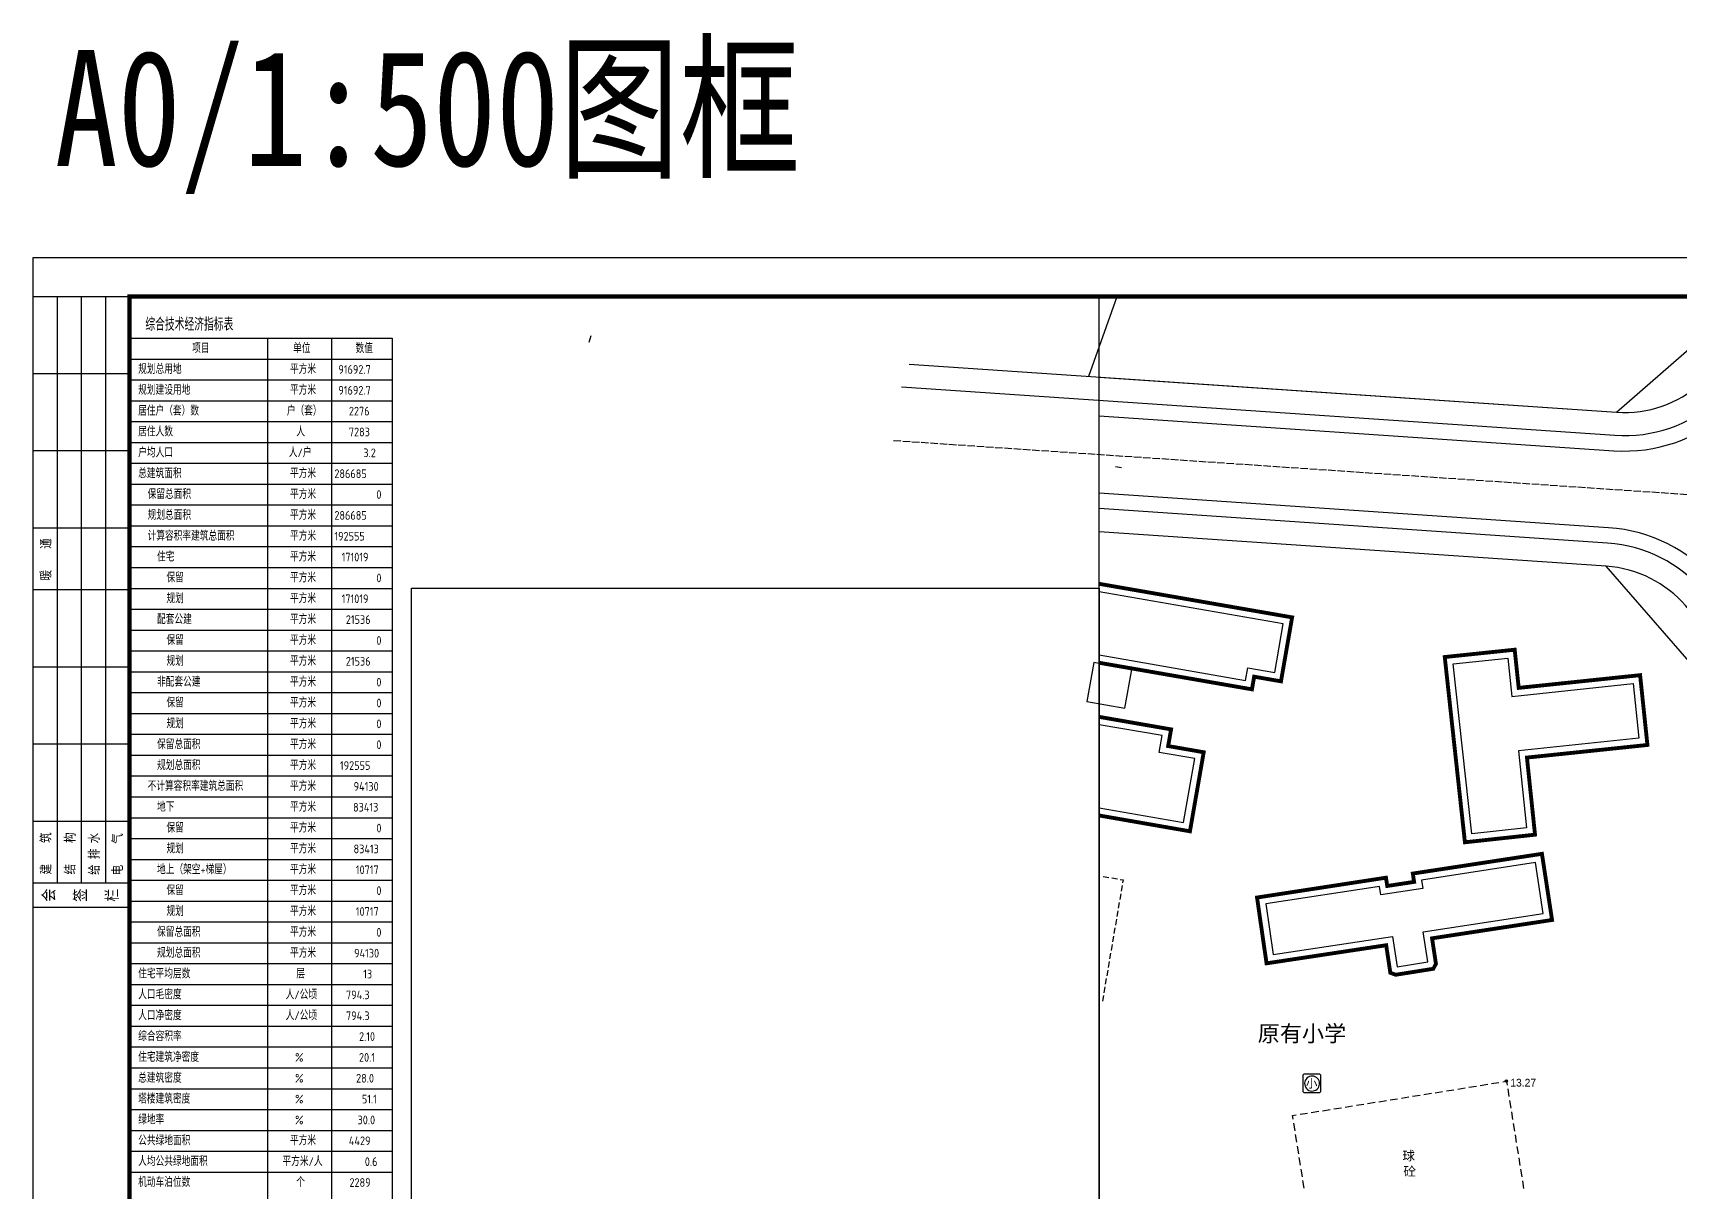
# Model space of a CAD drawing. Extents: x 37173252 to 74842692, y 59158332 to 118813339.
# Drawn here: x 37173252 to 37386321, y 59457968 to 59607969 of the extents above; entities that cross this region are included whole.
import ezdxf
from ezdxf.enums import TextEntityAlignment as Align

# ---------------------------------------------------------------- set-up
doc = ezdxf.new("R2010")
doc.units = 0
doc.header["$LTSCALE"] = 1000
doc.header["$MEASUREMENT"] = 0
doc.linetypes.add('2', pattern=[0])
doc.linetypes.add('ACAD_ISO04W100', pattern=[30, 24, -3, 0, -3])
for name, color, linetype in [('1', 7, 'Continuous'), ('DL_道路中线_干道网_', 4, 'ACAD_ISO04W100'), ('DL_道路红线_干道网_', 6, 'Continuous'), ('DL_道路红线_支路网_', 1, 'Continuous'), ('PUB_DIM', 3, 'Continuous'), ('RMJM - P1 - P - 120-1$0$文字说明', 7, 'Continuous'), ('TITEXT', 7, 'Continuous'), ('TITLIN', 7, 'Continuous'), ('TITLIN1', 3, 'Continuous'), ('WALL', 4, 'Continuous'), ('YD_设施符号', 7, 'Continuous'), ('综合技术经济指标表', 7, 'Continuous'), ('绿地', 85, 'Continuous')]:
    doc.layers.add(name, color=color, linetype=linetype)
doc.styles.add('DIM_FONT', font='superos.shx', dxfattribs={"width": 0.8, "bigfont": 'haiwenzw.shx'})
doc.styles.add('DMHT', font='')
doc.styles.add('GHTEXTHT', font='')
doc.styles.add('GKST', font='')
doc.styles.add('HZ', font='txt')
doc.styles.add('JTHT', font='')
doc.styles.add('RMJM - P1 - P - 120-1$0$RMJM_TEXT', font='arial.ttf', dxfattribs={"height": 2.5})
doc.styles.get("Standard").update_dxf_attribs({"font": 'GBENOR', "bigfont": 'GBCBIG'})
doc.styles.add('TITXH', font='')
doc.styles.add('TITXV', font='')
doc.styles.get('DMHT').set_extended_font_data('方正细等线简体')
doc.styles.get('GHTEXTHT').set_extended_font_data('SimSun')
doc.styles.get('GKST').set_extended_font_data('方正细等线简体')
doc.styles.get('JTHT').set_extended_font_data('方正细等线简体')
doc.styles.get('TITXH').set_extended_font_data('@SimSun')
doc.styles.get('TITXV').set_extended_font_data('SimSun')
doc.dimstyles.new('DIMN500', dxfattribs={"dimscale": 5, "dimtxt": 300, "dimasz": 100, "dimexe": 250, "dimexo": 300, "dimgap": 150, "dimtad": 1, "dimdec": 0, "dimzin": 0, "dimdsep": 46, "dimtxsty": 'DIM_FONT', "dimblk": 'ARCHTICK', "dimcen": 0.09, "dimclrt": 7, "dimazin": 2, "dimtfac": 1, "dimtdec": 0, "dimtix": 1, "dimtmove": 2, "dimatfit": 3, "dimldrblk": 'ARCHTICK', "dimfxl": 0, "dimtolj": 1, "dimtzin": 0, "dimarcsym": 0})

# ---------------------------------------------------------------- blocks, each defined once
blk = doc.blocks.new('TITLEB')
at = {"layer": 'TITLIN'}
for p, q in [((-15825, 0), (-15825, 2500)), ((0, 2500), (-15825, 2500)), ((-15200, 0), (-15200, 2500)), ((-13600, 0), (-13600, 2500)), ((-11600, 0), (-11600, 2500)), ((-9600, 0), (-9600, 2500)), ((-7600, 0), (-7600, 2500)), ((-6000, 0), (-6000, 2500)), ((-4000, 0), (-4000, 2500)), ((-2000, 0), (-2000, 2500)), ((0, 1875), (-15200, 1875)), ((0, 1250), (-15200, 1250)), ((0, 625), (-15200, 625))]:
    blk.add_line(p, q, dxfattribs=at)
blk.add_lwpolyline([(0, 2500), (0, 0)], dxfattribs=at)
at = {"layer": 'TITEXT', "style": 'TITXH', "width": 1.2}
blk.add_text('会  签  栏', height=250, rotation=270, dxfattribs=at).set_placement((-15636, 2303))
at = {"layer": 'TITEXT', "style": 'TITXV', "width": 0.8}
for s, p in [('建    筑', (-14972, 2045)), ('暖    通', (-7355, 2045)), ('结    构', (-14972, 1420)), ('给 排 水', (-14983, 795)), ('电    气', (-14994, 192))]:
    blk.add_text(s, height=250, dxfattribs=at).set_placement(p)
blk = doc.blocks.new('tk')
at = {"layer": 'TITLIN1'}
blk.add_lwpolyline([(38829176, 59126781), (39423676, 59126781), (39423676, 59547281), (38829176, 59547281)], close=True, dxfattribs=at)
at = {"layer": 'TITLIN1', "const_width": 600}
blk.add_lwpolyline([(38841676, 59131781), (39418676, 59131781), (39418676, 59542281), (38841676, 59542281)], close=True, dxfattribs=at)
blk.add_lwpolyline([(38841676, 59131781), (39418676, 59131781), (39418676, 59542281), (38841676, 59542281)], close=True, dxfattribs=at)
at = {"xscale": 5.000000000000001, "yscale": 5.000000000000001, "zscale": 5.000000000000001, "rotation": 90}
blk.add_blockref('TITLEB', (38841676, 59542281), dxfattribs=at)
at = {"layer": '1', "color": 7, "style": 'HZ', "width": 0.8}
blk.add_text('A0/1:500图框', height=15000, dxfattribs=at).set_placement((38831989, 59559191))
blk = doc.blocks.new('_ArchTick')
at = {"color": 0, "linetype": 'ByBlock', "const_width": 0.4}
blk.add_lwpolyline([(-0.5, -0.5), (0.5, 0.5)], dxfattribs=at)
blk = doc.blocks.new('*D77')
at = {"layer": 'Defpoints', "color": 0}
for p in [(37394821, 59547695), (37402493, 59547173), (37392946, 59406824)]:
    blk.add_point(p, dxfattribs=at)
at = {"layer": 'PUB_DIM', "color": 0, "lineweight": -2}
for p, q in [((37385273, 59407346), (37394821, 59547695)), ((37400997, 59547275), (37393574, 59547780)), ((37391450, 59406926), (37384026, 59407431))]:
    blk.add_line(p, q, dxfattribs=at)
at = {"layer": 'PUB_DIM', "color": 0, "lineweight": -2, "xscale": 500, "yscale": 500, "zscale": 500}
for p, rotation in [((37394821, 59547695), 86.10845159499651), ((37385273, 59407346), 266.1084515949966)]:
    blk.add_blockref('_ArchTick', p, dxfattribs=dict(at, rotation=rotation))
at = {"layer": 'PUB_DIM', "color": 7, "insert": (37388551, 59477622), "char_height": 1500, "attachment_point": 5, "rotation": 86.10845, "style": 'DIM_FONT'}
blk.add_mtext('\\A1;140.7M', dxfattribs=at)
blk = doc.blocks.new('904')
at = {"linetype": '2'}
h = blk.add_hatch(color=256, dxfattribs=at)
edge = h.paths.add_edge_path(flags=0)
edge.add_arc((0, 0), 0.3, 0, 360)
at = {"linetype": 'Continuous', "lineweight": -3}
for radius in [0.3, 0.15]:
    blk.add_circle((0, 0), radius, dxfattribs=at)

msp = doc.modelspace()

# ---------------------------------------------------------------- linework, layer by layer
msp.add_lwpolyline([(37185751.65, 59455031.68), (37311275.01, 59455031.68), (37311275.01, 59573831.68)])
at = {"color": 8}
msp.add_lwpolyline([(37245462.86, 59568733.18), (37245222.84, 59567893.73)], dxfattribs=at)
msp.add_lwpolyline([(37222237.35, 59536054.07), (37311275.01, 59536054.07), (37311275.01, 59455031.68), (37222237.35, 59455031.68)], close=True)
at = {"layer": '1', "color": 8, "linetype": 'Continuous', "lineweight": -3, "ltscale": 0.5, "flags": 128}
for points in [[(37311275.01, 59519382.85), (37320567.3, 59517766.72), (37320191.59, 59515606.48), (37324791.35, 59514806.49), (37323010.46, 59504566.87), (37311275.01, 59506611.24)], [(37311771.36, 59498710.76), (37312526.96, 59498585.38)], [(37312879.58, 59498526.88), (37313635.18, 59498401.5)], [(37313987.79, 59498342.99), (37314365.59, 59498280.3)], [(37314242.29, 59497557.9), (37314114.73, 59496810.58)], [(37314365.59, 59498280.3), (37314301.81, 59497906.64)], [(37313868.12, 59495365.76), (37313740.56, 59494618.45)], [(37314055.2, 59496461.83), (37313927.65, 59495714.51)], [(37313493.95, 59493173.63), (37313366.4, 59492426.32)], [(37313681.04, 59494269.7), (37313553.48, 59493522.38)], [(37313306.87, 59492077.57), (37313179.31, 59491330.25)], [(37312932.71, 59489885.44), (37312805.15, 59489138.12)], [(37313119.79, 59490981.5), (37312992.23, 59490234.18)], [(37342502.3, 59488914.95), (37343256.41, 59489029)], [(37343608.32, 59489082.22), (37344362.43, 59489196.27)], [(37344714.35, 59489249.49), (37345468.46, 59489363.53)], [(37345820.38, 59489416.76), (37346574.49, 59489530.8)], [(37346926.41, 59489584.02), (37347680.52, 59489698.07)], [(37348032.44, 59489751.29), (37348409.49, 59489808.32)], [(37348519.15, 59489083.23), (37348409.08, 59489811.05)], [(37312558.54, 59487693.3), (37312430.98, 59486945.99)], [(37312745.62, 59488789.37), (37312618.07, 59488042.05)], [(37340290.24, 59488580.41), (37341044.35, 59488694.46)], [(37341396.27, 59488747.68), (37342150.38, 59488861.73)], [(37348680.59, 59488015.75), (37348570.52, 59488743.57)], [(37348842.02, 59486948.28), (37348731.95, 59487676.1)], [(37312184.37, 59485501.17), (37312056.82, 59484753.86)], [(37312371.46, 59486597.24), (37312243.9, 59485849.92)], [(37349293.7, 59486066.57), (37348948.43, 59486244.71), (37348893.39, 59486608.62)], [(37350396.99, 59486106.64), (37349629.55, 59485984.84)], [(37311810.21, 59483309.04), (37311682.65, 59482561.72)], [(37311997.29, 59484405.11), (37311869.73, 59483657.79)], [(37364135.99, 59471201.38), (37364294.71, 59470209.93)], [(37364374.07, 59469714.21), (37364532.79, 59468722.77)], [(37364612.14, 59468227.05), (37364770.86, 59467235.6)], [(37336609.87, 59465777.95), (37336451.15, 59466769.4)], [(37364850.22, 59466739.88), (37365008.94, 59465748.44)], [(37336847.94, 59464290.79), (37336689.23, 59465282.23)], [(37337086.02, 59462803.62), (37336927.3, 59463795.07)], [(37365088.3, 59465252.71), (37365247.01, 59464261.27)], [(37365326.37, 59463765.55), (37365485.09, 59462774.1)], [(37337324.09, 59461316.46), (37337165.38, 59462307.9)], [(37365564.45, 59462278.38), (37365723.16, 59461286.94)], [(37337562.17, 59459829.29), (37337403.45, 59460820.73)], [(37337800.25, 59458342.12), (37337641.53, 59459333.57)], [(37365802.52, 59460791.22), (37365961.24, 59459799.77)], [(37366040.6, 59459304.05), (37366199.32, 59458312.61)]]:
    msp.add_lwpolyline(points, dxfattribs=at)
at = {"layer": '1', "color": 8, "linetype": 'Continuous', "lineweight": -3, "ltscale": 0.5}
for points in [[(37313393.93, 59551817.83, 0), (37314135.55, 59551690.25, 0)], [(37362034.48, 59471881.81, 0), (37363005.88, 59472037.31, 0)], [(37363491.58, 59472115.07, 0), (37363977.28, 59472192.82, 0), (37364056.63, 59471697.1, 0)], [(37347463.51, 59469549.18, 0), (37348434.91, 59469704.69, 0)], [(37348920.61, 59469782.45, 0), (37349892, 59469937.95, 0)], [(37350377.7, 59470015.71, 0), (37351349.1, 59470171.22, 0)], [(37351834.8, 59470248.97, 0), (37352806.2, 59470404.48, 0)], [(37353291.9, 59470482.23, 0), (37354263.3, 59470637.74, 0)], [(37354748.99, 59470715.49, 0), (37355720.39, 59470871, 0)], [(37356206.09, 59470948.76, 0), (37357177.49, 59471104.27, 0)], [(37357663.19, 59471182.02, 0), (37358634.59, 59471337.53, 0)], [(37359120.29, 59471415.28, 0), (37360091.68, 59471570.79, 0)], [(37360577.38, 59471648.54, 0), (37361548.78, 59471804.05, 0)], [(37336371.79, 59467265.12, 0), (37336292.43, 59467760.84, 0), (37336778.13, 59467838.6, 0)], [(37337263.83, 59467916.35, 0), (37338235.23, 59468071.86, 0)], [(37338720.93, 59468149.61, 0), (37339692.33, 59468305.12, 0)], [(37340178.02, 59468382.87, 0), (37341149.42, 59468538.38, 0)], [(37341635.12, 59468616.14, 0), (37342606.52, 59468771.64, 0)], [(37343092.22, 59468849.4, 0), (37344063.62, 59469004.91, 0)], [(37344549.32, 59469082.66, 0), (37345520.71, 59469238.17, 0)], [(37346006.41, 59469315.92, 0), (37346977.81, 59469471.43, 0)]]:
    msp.add_polyline3d(points, dxfattribs=at)
msp.add_polyline3d([(37309666.68, 59521397.52, 0), (37314573.43, 59520506.41, 0), (37315486.87, 59525536.14, 0), (37310580.12, 59526427.24, 0)], close=True, dxfattribs=at)
at = {"layer": 'DL_道路中线_干道网_', "color": 8, "ltscale": 0.04}
msp.add_line((37284631.3, 59555189.38), (37402493.34, 59547171.81), dxfattribs=at)
at = {"layer": 'DL_道路红线_干道网_', "color": 8}
for p, q in [((37378221.84, 59558846.48), (37394205.28, 59572793.87)), ((37286685.92, 59565073.2), (37378221.84, 59558846.48)), ((37285656.77, 59562136.28), (37378018.24, 59555853.39)), ((37377068.08, 59541885.67), (37311275.01, 59546361.24)), ((37376864.48, 59538892.59), (37311275.01, 59543354.31)), ((37390811.87, 59522909.15), (37376864.48, 59538892.59))]:
    msp.add_line(p, q, dxfattribs=at)
for centre, start, end in [((37379239.86, 59573811.89), 266.1084515, 356.1084515), ((37375846.46, 59523927.18), 356.1084515, 86.1084515)]:
    msp.add_arc(centre, 18000, start, end, dxfattribs=at)
at = {"layer": 'DL_道路红线_支路网_'}
for p, q in [((37378229.73, 59558846.42), (37394213.17, 59572793.81)), ((37311275.01, 59563401.02), (37378229.73, 59558846.42)), ((37376872.37, 59538892.54), (37311275.01, 59543354.79)), ((37390819.76, 59522909.1), (37376872.37, 59538892.54)), ((37390819.76, 59522909.1), (37376872.37, 59538892.54))]:
    msp.add_line(p, q, dxfattribs=at)
at = {"layer": 'DL_道路红线_支路网_', "color": 4}
for p, q in [((37311275.01, 59558388.98), (37377882.5, 59553858)), ((37377203.82, 59543881.06), (37311275.01, 59548365.87))]:
    msp.add_line(p, q, dxfattribs=at)
for centre, start, end in [((37379239.86, 59573811.89), 266.1084515, 356.1084515), ((37375846.46, 59523927.18), 356.1084515, 86.1084515)]:
    msp.add_arc(centre, 20000, start, end, dxfattribs=at)
at = {"layer": 'DL_道路红线_支路网_'}
for centre, start, end in [((37379247.75, 59573811.84), 266.1084517, 356.1084517), ((37375854.35, 59523927.12), 356.1084517, 86.1084517), ((37375854.35, 59523927.12), 356.1084517, 86.1084517)]:
    msp.add_arc(centre, 15000, start, end, dxfattribs=at)
at = {"layer": 'YD_设施符号'}
msp.add_lwpolyline([(37337798.29, 59473144.31), (37339797.56, 59473144.55), (37339922.94, 59473019.2), (37339923.21, 59470816.18), (37339797.86, 59470690.8), (37337798.6, 59470690.55), (37337673.21, 59470815.91), (37337672.94, 59473018.92)], close=True, dxfattribs=at)
msp.add_lwpolyline([(37339791.55, 59471888.61, 60.135907748), (37339789.15, 59471824.14)], format="xyb", close=True, dxfattribs=at)
at = {"layer": '综合技术经济指标表'}
for p, q in [((37185751.65, 59568431.68), (37219770.88, 59568431.68)), ((37185751.65, 59568431.68), (37185751.65, 59455031.68)), ((37203610.62, 59568431.68), (37203610.62, 59455031.68)), ((37211895.88, 59568431.68), (37211895.88, 59455031.68)), ((37219770.88, 59568431.68), (37219770.88, 59455031.68)), ((37185751.65, 59565731.68), (37219770.88, 59565731.68)), ((37185751.65, 59563031.68), (37219770.88, 59563031.68)), ((37185751.65, 59560331.68), (37219770.88, 59560331.68)), ((37185751.65, 59557631.68), (37219770.88, 59557631.68)), ((37185751.65, 59554931.68), (37219770.88, 59554931.68)), ((37185751.65, 59552231.68), (37219770.88, 59552231.68)), ((37185751.65, 59549531.68), (37219770.88, 59549531.68)), ((37185751.65, 59546831.68), (37219770.88, 59546831.68)), ((37185751.65, 59544131.68), (37219770.88, 59544131.68)), ((37185751.65, 59541431.68), (37219770.88, 59541431.68)), ((37185751.65, 59538731.68), (37219770.88, 59538731.68)), ((37185751.65, 59536031.68), (37219770.88, 59536031.68)), ((37185751.65, 59533331.68), (37219770.88, 59533331.68)), ((37185751.65, 59530631.68), (37219770.88, 59530631.68)), ((37185751.65, 59527931.68), (37219770.88, 59527931.68)), ((37185751.65, 59525231.68), (37219770.88, 59525231.68)), ((37185751.65, 59522531.68), (37219770.88, 59522531.68)), ((37185751.65, 59519831.68), (37219770.88, 59519831.68)), ((37185751.65, 59517131.68), (37219770.88, 59517131.68)), ((37185751.65, 59514431.68), (37219770.88, 59514431.68)), ((37185751.65, 59511731.68), (37219770.88, 59511731.68)), ((37185751.65, 59509031.68), (37219770.88, 59509031.68)), ((37185751.65, 59506331.68), (37219770.88, 59506331.68)), ((37185751.65, 59503631.68), (37219770.88, 59503631.68)), ((37185751.65, 59500931.68), (37219770.88, 59500931.68)), ((37185751.65, 59498231.68), (37219770.88, 59498231.68)), ((37185751.65, 59495531.68), (37219770.88, 59495531.68)), ((37185751.65, 59492831.68), (37219770.88, 59492831.68)), ((37185751.65, 59490131.68), (37219770.88, 59490131.68)), ((37185751.65, 59487431.68), (37219770.88, 59487431.68)), ((37185751.65, 59484731.68), (37219770.88, 59484731.68)), ((37185751.65, 59482031.68), (37219770.88, 59482031.68)), ((37185751.65, 59479331.68), (37219770.88, 59479331.68)), ((37185751.65, 59476631.68), (37219770.88, 59476631.68)), ((37185751.65, 59473931.68), (37219770.88, 59473931.68)), ((37185751.65, 59471231.68), (37219770.88, 59471231.68)), ((37185751.65, 59468531.68), (37219770.88, 59468531.68)), ((37185751.65, 59465831.68), (37219770.88, 59465831.68)), ((37185751.65, 59463131.68), (37219770.88, 59463131.68)), ((37185751.65, 59460431.68), (37219770.88, 59460431.68))]:
    msp.add_line(p, q, dxfattribs=at)
at = {"layer": '绿地'}
msp.add_line((37309922.77, 59563493), (37313593.07, 59573831.68), dxfattribs=at)
at = {"layer": '绿地', "color": 8, "const_width": 500}
for points in [[(37311275.01, 59526390.14), (37331034.89, 59522951.35), (37331320.52, 59524592.64), (37334793.17, 59523988.3), (37336234.64, 59532271.23), (37311275.01, 59536614.93)], [(37355991.01, 59527135.8), (37365042.83, 59528084.18), (37365560.79, 59523140.48), (37381277.14, 59524787.11), (37382224.21, 59515747.72), (37366629.52, 59514113.83), (37367675.63, 59504129.15), (37358602.47, 59503141.65), (37355991.01, 59527135.8)], [(37311275.01, 59506611.24), (37323010.46, 59504566.87), (37324791.35, 59514806.49), (37320191.59, 59515606.48), (37320567.3, 59517766.72), (37311275.01, 59519382.85)], [(37331692.66, 59495989.22), (37332925.1, 59487466.56), (37348409.08, 59489811.05), (37348948.43, 59486244.71), (37349629.55, 59485984.84), (37354515.55, 59486760.3), (37354848.41, 59487421.43), (37354348.35, 59490706.47), (37369880.76, 59493081.77), (37368570.72, 59501648.35), (37351858.74, 59499092.66), (37352023.31, 59498016.49), (37348546.73, 59497484.83), (37348381.63, 59498557.62), (37331692.66, 59495989.22)]]:
    msp.add_lwpolyline(points, dxfattribs=at)
at = {"layer": '绿地', "color": 8}
for points in [[(37311275.01, 59527405.17), (37330221.15, 59524107.99), (37330506.78, 59525749.28), (37333979.43, 59525144.94), (37335078, 59531457.49), (37311275.01, 59535599.9)], [(37311275.01, 59507626.3), (37322196.65, 59505723.7), (37323634.79, 59513992.63), (37319035.03, 59514792.62), (37319410.74, 59516952.86), (37311275.01, 59518367.84)]]:
    msp.add_lwpolyline(points, dxfattribs=at)
for points in [[(37357093.77, 59526245.87), (37364152.47, 59526985.42), (37364670.43, 59522041.72), (37380386.78, 59523688.35), (37381125.45, 59516638.07), (37365530.76, 59515004.19), (37366577.29, 59505015.51), (37359488.4, 59504243.98)], [(37332824.19, 59495151.58), (37333770.73, 59488606), (37349248.28, 59490949.51), (37349840.9, 59487030.9), (37353800.67, 59487659.36), (37353209.35, 59491543.91), (37368741.09, 59493919.11), (37367733.38, 59500508.67), (37352998.42, 59498255.32), (37353162.99, 59497179.15), (37347710.33, 59496345.3), (37347545.38, 59497417.15)]]:
    msp.add_lwpolyline(points, close=True, dxfattribs=at)

# ---------------------------------------------------------------- block references
at = {"layer": '1', "color": 8, "xscale": 500, "yscale": 500, "zscale": 1000}
msp.add_blockref('904', (37363971.48, 59472229.05), dxfattribs=at)
at = {"layer": 'WALL'}
msp.add_blockref('tk', (-1655924.43, 31550.97), dxfattribs=at)

# ---------------------------------------------------------------- texts
at = {"layer": '1', "color": 8, "style": 'DMHT'}
msp.add_text('13.27', height=1000, dxfattribs=at).set_placement((37364471.48, 59472509.05), align=Align.TOP_LEFT)
at = {"layer": '1', "color": 8}
for s, style, p in [('球', 'GKST', (37351325.24, 59462541)), ('砼', 'JTHT', (37351460.32, 59460525.12))]:
    msp.add_text(s, height=1200, dxfattribs=dict(at, style=style)).set_placement(p, align=Align.MIDDLE_CENTER)
at = {"layer": 'RMJM - P1 - P - 120-1$0$文字说明', "insert": (37343236.11, 59479426.23), "char_height": 2100, "width": 13256.4446, "attachment_point": 3, "style": 'RMJM - P1 - P - 120-1$0$RMJM_TEXT'}
msp.add_mtext('{\\fSimSun|b0|i0|c134|p2;原有小学}', dxfattribs=at)
at = {"layer": 'YD_设施符号', "style": 'GHTEXTHT'}
msp.add_text('小', height=1087.5, rotation=0.0070296, dxfattribs=at).set_placement((37338016.58, 59471365.32))
at = {"layer": '综合技术经济指标表'}
for s, height, p in [('综合技术经济指标表', 1687.5, (37187803.33, 59569387.93)), ('项目', 1125, (37193862.2, 59566519.18)), ('单位', 1125, (37206934.32, 59566519.18)), ('数值', 1125, (37215014.44, 59566519.18)), ('规划总用地', 1125, (37186876.65, 59563819.18)), ('平方米', 1125, (37206524.85, 59563819.18)), ('91692.7', 1125, (37212787.07, 59563819.18)), ('规划建设用地', 1125, (37186876.65, 59561119.18)), ('平方米', 1125, (37206524.85, 59561119.18)), ('91692.7', 1125, (37212787.07, 59561119.18)), ('居住户（套）数', 1125, (37186876.65, 59558419.18)), ('户（套）', 1125, (37206115.38, 59558419.18)), ('2276', 1125, (37214145.88, 59558419.18)), ('居住人数', 1125, (37186876.65, 59555719.18)), ('人', 1125, (37207343.78, 59555719.18)), ('7283', 1125, (37214145.88, 59555719.18)), ('户均人口', 1125, (37186876.65, 59553019.18)), ('人/户', 1125, (37206371.82, 59553019.18)), ('3.2', 1125, (37216020.88, 59553019.18)), ('总建筑面积', 1125, (37186876.65, 59550319.18)), ('平方米', 1125, (37206524.85, 59550319.18)), ('286685', 1125, (37212270.88, 59550319.18)), ('  保留总面积', 1125, (37186876.65, 59547619.18)), ('平方米', 1125, (37206524.85, 59547619.18)), ('0', 1125, (37217708.38, 59547619.18)), ('  规划总面积', 1125, (37186876.65, 59544919.18)), ('平方米', 1125, (37206524.85, 59544919.18)), ('286685', 1125, (37212270.88, 59544919.18)), ('  计算容积率建筑总面积', 1125, (37186876.65, 59542219.18)), ('平方米', 1125, (37206524.85, 59542219.18)), ('192555', 1125, (37212270.88, 59542219.18)), ('    住宅', 1125, (37186876.65, 59539519.18)), ('平方米', 1125, (37206524.85, 59539519.18)), ('171019', 1125, (37213208.38, 59539519.18)), ('      保留', 1125, (37186876.65, 59536819.18)), ('平方米', 1125, (37206524.85, 59536819.18)), ('0', 1125, (37217708.38, 59536819.18)), ('      规划', 1125, (37186876.65, 59534119.18)), ('平方米', 1125, (37206524.85, 59534119.18)), ('171019', 1125, (37213208.38, 59534119.18)), ('    配套公建', 1125, (37186876.65, 59531419.18)), ('平方米', 1125, (37206524.85, 59531419.18)), ('21536', 1125, (37213751.5, 59531419.18)), ('      保留', 1125, (37186876.65, 59528719.18)), ('平方米', 1125, (37206524.85, 59528719.18)), ('0', 1125, (37217708.38, 59528719.18)), ('      规划', 1125, (37186876.65, 59526019.18)), ('平方米', 1125, (37206524.85, 59526019.18)), ('21536', 1125, (37213751.5, 59526019.18)), ('    非配套公建', 1125, (37186876.65, 59523319.18)), ('平方米', 1125, (37206524.85, 59523319.18)), ('0', 1125, (37217708.38, 59523319.18)), ('      保留', 1125, (37186876.65, 59520619.18)), ('平方米', 1125, (37206524.85, 59520619.18)), ('0', 1125, (37217708.38, 59520619.18)), ('      规划', 1125, (37186876.65, 59517919.18)), ('平方米', 1125, (37206524.85, 59517919.18)), ('0', 1125, (37217708.38, 59517919.18)), ('    保留总面积', 1125, (37186876.65, 59515219.18)), ('平方米', 1125, (37206524.85, 59515219.18)), ('0', 1125, (37217708.38, 59515219.18)), ('    规划总面积', 1125, (37186876.65, 59512519.18)), ('平方米', 1125, (37206524.85, 59512519.18)), ('192555', 1125, (37212992.27, 59512519.18)), ('  不计算容积率建筑总面积', 1125, (37186876.65, 59509819.18)), ('平方米', 1125, (37206524.85, 59509819.18)), ('94130', 1125, (37214763.07, 59509819.18)), ('    地下', 1125, (37186876.65, 59507119.18)), ('平方米', 1125, (37206524.85, 59507119.18)), ('83413', 1125, (37214686.15, 59507119.18)), ('      保留', 1125, (37186876.65, 59504419.18)), ('平方米', 1125, (37206524.85, 59504419.18)), ('0', 1125, (37217708.38, 59504419.18)), ('      规划', 1125, (37186876.65, 59501719.18)), ('平方米', 1125, (37206524.85, 59501719.18)), ('83413', 1125, (37214751.19, 59501719.18)), ('    地上（架空+梯屋）', 1125, (37186876.65, 59499019.18)), ('平方米', 1125, (37206524.85, 59499019.18)), ('10717', 1125, (37215043.57, 59499019.18)), ('      保留', 1125, (37186876.65, 59496319.18)), ('平方米', 1125, (37206524.85, 59496319.18)), ('0', 1125, (37217708.38, 59496319.18)), ('      规划', 1125, (37186876.65, 59493619.18)), ('平方米', 1125, (37206524.85, 59493619.18)), ('10717', 1125, (37215043.57, 59493619.18)), ('    保留总面积', 1125, (37186876.65, 59490919.18)), ('平方米', 1125, (37206524.85, 59490919.18)), ('0', 1125, (37217708.38, 59490919.18)), ('    规划总面积', 1125, (37186876.65, 59488219.18)), ('平方米', 1125, (37206524.85, 59488219.18)), ('94130', 1125, (37214823.11, 59488219.18)), ('住宅平均层数', 1125, (37186876.65, 59485519.18)), ('层', 1125, (37207343.78, 59485519.18)), ('13', 1125, (37216002.59, 59485519.18)), ('人口毛密度', 1125, (37186876.65, 59482819.18)), ('人/公顷', 1125, (37205962.35, 59482819.18)), ('794.3', 1125, (37213770.88, 59482819.18)), ('人口净密度', 1125, (37186876.65, 59480119.18)), ('人/公顷', 1125, (37205962.35, 59480119.18)), ('794.3', 1125, (37213770.88, 59480119.18)), ('综合容积率', 1125, (37186876.65, 59477419.18)), ('2.10', 1125, (37215458.38, 59477419.18)), ('住宅建筑净密度', 1125, (37186876.65, 59474719.18)), ('%', 1125, (37207190.75, 59474719.18)), ('20.1', 1125, (37215458.38, 59474719.18)), ('总建筑密度', 1125, (37186876.65, 59472019.18)), ('%', 1125, (37207190.75, 59472019.18)), ('28.0', 1125, (37215083.38, 59472019.18)), ('塔楼建筑密度', 1125, (37186876.65, 59469319.18)), ('%', 1125, (37207190.75, 59469319.18)), ('51.1', 1125, (37215826.61, 59469319.18)), ('绿地率', 1125, (37186876.65, 59466619.18)), ('%', 1125, (37207190.75, 59466619.18)), ('30.0', 1125, (37215270.88, 59466619.18)), ('公共绿地面积', 1125, (37186876.65, 59463919.18)), ('平方米', 1125, (37206524.85, 59463919.18)), ('4429', 1125, (37214145.88, 59463919.18)), ('人均公共绿地面积', 1125, (37186876.65, 59461219.18)), ('平方米/人', 1125, (37205552.88, 59461219.18)), ('0.6', 1125, (37216208.38, 59461219.18)), ('机动车泊位数', 1125, (37186876.65, 59458519.18)), ('个', 1125, (37207343.78, 59458519.18)), ('2289', 1125, (37214220.41, 59458519.18))]:
    msp.add_text(s, height=height, dxfattribs=at).set_placement(p)

# ---------------------------------------------------------------- dimensions: what is measured, and where the dimension line sits
at = {"layer": 'PUB_DIM'}
dim = msp.add_aligned_dim(p1=(37392946.21, 59406824.38), p2=(37402493.41, 59547172.78), distance=7690.46, text='140.7M', dimstyle='DIMN500', dxfattribs=at)
dim.commit()
dim.dimension.update_dxf_attribs({"geometry": '*D77', "text_midpoint": (37388550.54, 59477622.32)})

doc.saveas('drawing.dxf')
